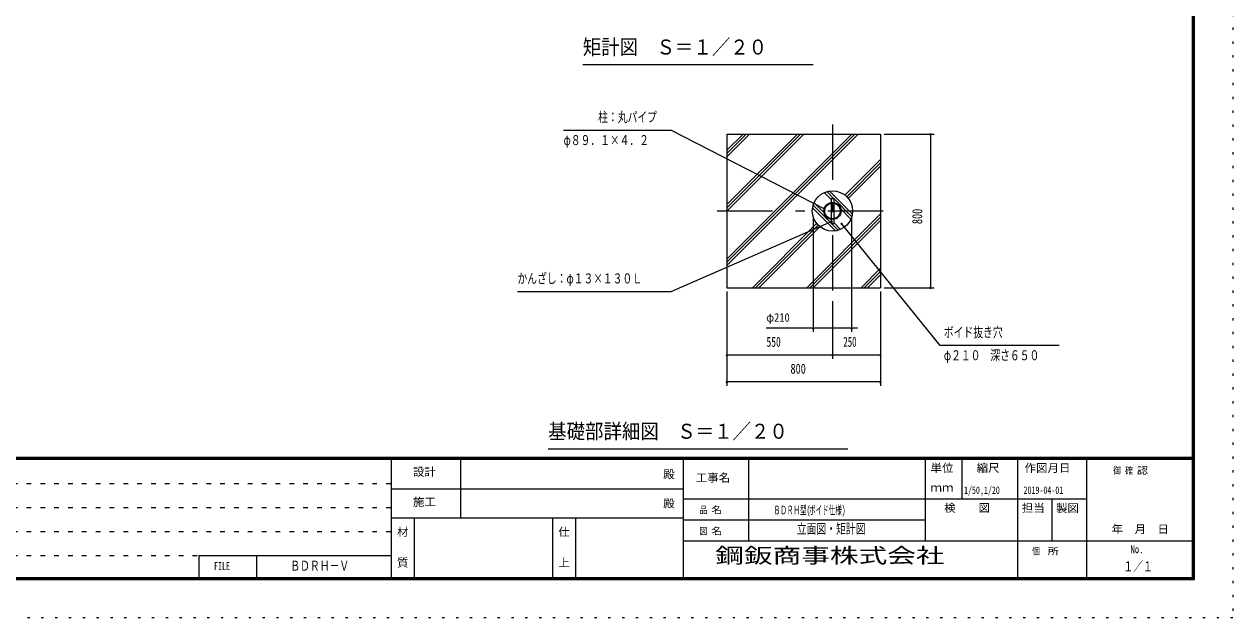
# Model space of a CAD drawing. Units: millimetres, scale not verified, with parts at other scales. Extents: x -25857 to 25867, y -10500 to 10500.
# Drawn here: x 10134 to 25867, y -10500 to -2775 of the extents above; entities that cross this region are included whole.
import ezdxf
from ezdxf.enums import TextEntityAlignment as Align

# ---------------------------------------------------------------- set-up
doc = ezdxf.new("R2010")
doc.units = ezdxf.units.MM
doc.header["$LTSCALE"] = 60
for name, pattern in [('USER1', [3, 1, -2]), ('USER3', [24, 12, -5, 2, -5]), ('USER4', [3, 0.5, -2.5])]:
    doc.linetypes.add(name, pattern=pattern)
doc.layers.add('0-1_0-F1TEXT', color=7, linetype='Continuous')
doc.layers.add('0-E_2-5DIM', color=7, linetype='Continuous')
for name, color, linetype, lineweight in [('0-6_2-02BOLD', 7, 'Continuous', 18), ('0-8_2-22CENTER', 3, 'USER3', 18), ('0-A_2-52DIM', 3, 'Continuous', 18), ('0-B_2-62HATCH', 2, 'Continuous', 18), ('0-C_F-F1PAPER', 5, 'Continuous', 18), ('0-D_F-E_J_ADD', 5, 'USER4', 18)]:
    doc.layers.add(name, color=color, linetype=linetype, lineweight=lineweight)
doc.styles.add('ＭＳ ゴシック', font='')
doc.styles.get('ＭＳ ゴシック').set_extended_font_data('MS Gothic')

msp = doc.modelspace()

# ---------------------------------------------------------------- linework, layer by layer
at = {"layer": '0-6_2-02BOLD'}
for p, q in [((19280.26, -4205.07), (19280.26, -6205.07)), ((20639, -5042.57), (20671.5, -5042.57)), ((20639, -5042.57), (20639, -5094.89)), ((20639, -5105.51), (20639, -5304.63)), ((20671.5, -5042.57), (20671.5, -5094.89)), ((20671.5, -5105.51), (20671.5, -5304.63)), ((20639, -5315.25), (20639, -5367.57)), ((20671.5, -5315.25), (20671.5, -5367.57)), ((20639, -5367.57), (20671.5, -5367.57)), ((19280.26, -6205.07), (21280.25, -6205.07))]:
    msp.add_line(p, q, dxfattribs=at)
msp.add_lwpolyline([(19280.26, -4205.07), (21280.25, -4205.07), (21280.25, -6205.07)], dxfattribs=at)
for radius in [262.5, 111.38, 100.88]:
    msp.add_circle((20655.25, -5205.07), radius, dxfattribs=at)
at = {"layer": '0-8_2-22CENTER'}
for p, q in [((20655.25, -4080.07), (20655.25, -6330.07)), ((19155.25, -5205.07), (21530.25, -5205.07))]:
    msp.add_line(p, q, dxfattribs=at)
at = {"layer": '0-A_2-52DIM'}
for p, q in [((20405.26, -3305.07), (17405.25, -3305.07)), ((21330.25, -4205.07), (21980.25, -4205.07)), ((21940.25, -4205.07), (21920.25, -4205.07)), ((21930.25, -4205.07), (21930.25, -6205.07)), ((20561.79, -5179.76), (20541.79, -5179.76)), ((18555.26, -6255.07), (20644.76, -5344.63)), ((20405.25, -5288.87), (20405.25, -6780.07)), ((20654.76, -5344.63), (20634.76, -5344.63)), ((20905.25, -5288.87), (20905.25, -6780.07)), ((20783.77, -5368.66), (20763.77, -5368.66)), ((22055.26, -6955.07), (20773.77, -5368.66)), ((16555.25, -6255.07), (18555.26, -6255.07)), ((19280.26, -6255.07), (19280.26, -7480.07)), ((21280.25, -6255.07), (21280.25, -7480.07)), ((21330.25, -6205.07), (21980.25, -6205.07)), ((21940.25, -6205.07), (21920.25, -6205.07)), ((20655.25, -6380.07), (20655.25, -7130.07)), ((20980.25, -6730.07), (19792.75, -6730.07)), ((20415.25, -6730.07), (20395.25, -6730.07)), ((20915.25, -6730.07), (20895.25, -6730.07)), ((23605.26, -6955.07), (22055.26, -6955.07)), ((19290.25, -7080.07), (19270.25, -7080.07)), ((21280.25, -7080.07), (19280.26, -7080.07)), ((20665.25, -7080.07), (20645.25, -7080.07)), ((21290.25, -7080.07), (21270.25, -7080.07)), ((19290.25, -7430.07), (19270.25, -7430.07)), ((21280.25, -7430.07), (19280.26, -7430.07)), ((21290.25, -7430.07), (21270.25, -7430.07)), ((20855.25, -8305.07), (16955.25, -8305.07))]:
    msp.add_line(p, q, dxfattribs=at)
msp.add_lwpolyline([(17155.25, -4155.07), (18555.26, -4155.07), (20551.79, -5179.76)], dxfattribs=at)
for centre in [(21930.25, -4205.07), (20551.79, -5179.76), (20644.76, -5344.63), (20773.77, -5368.66), (21930.25, -6205.07), (20405.25, -6730.07), (20905.25, -6730.07), (19280.25, -7080.07), (20655.25, -7080.07), (21280.25, -7080.07), (19280.25, -7430.07), (21280.25, -7430.07)]:
    msp.add_arc(centre, 10, 180, 0, dxfattribs=at)
at = {"layer": '0-B_2-62HATCH'}
for p, q in [((19280.26, -5915.39), (20990.58, -4205.07)), ((19280.26, -5872.96), (20948.15, -4205.07)), ((19280.26, -5830.53), (20905.72, -4205.07)), ((19280.26, -5123.43), (20198.61, -4205.07)), ((19280.26, -5165.86), (20241.04, -4205.07)), ((19280.26, -5208.28), (20283.47, -4205.07)), ((19280.26, -4501.17), (19576.36, -4205.07)), ((19280.26, -4458.75), (19533.93, -4205.07)), ((19280.26, -4416.32), (19491.51, -4205.07)), ((20818.44, -4999.46), (21280.25, -4537.64)), ((20840.87, -5019.45), (21280.25, -4580.07)), ((20860.86, -5041.88), (21280.25, -4622.5)), ((20549.39, -4964.86), (20639, -5054.47)), ((20580.42, -4953.46), (20669.53, -5042.57)), ((20615.05, -4945.66), (20914.65, -5245.27)), ((20395.85, -5164.87), (20695.45, -5464.47)), ((20403.65, -5130.24), (20639, -5365.59)), ((20415.04, -5099.21), (20546.97, -5231.14)), ((20671.5, -5044.54), (20906.86, -5279.9)), ((20671.5, -5086.97), (20681.32, -5096.79)), ((20763.53, -5179), (20895.46, -5310.93)), ((20319.94, -6205.07), (21280.25, -5244.75)), ((20362.36, -6205.07), (21280.25, -5287.18)), ((20404.79, -6205.07), (21280.25, -5329.6)), ((20629.18, -5313.35), (20639, -5323.17)), ((19612.83, -6205.07), (20449.64, -5368.26)), ((19655.26, -6205.07), (20469.64, -5390.68)), ((19697.68, -6205.07), (20492.07, -5410.68)), ((20640.97, -5367.57), (20730.08, -5456.68)), ((20671.5, -5355.67), (20761.11, -5445.28)), ((21027.04, -6205.07), (21280.25, -5951.86)), ((21069.47, -6205.07), (21280.25, -5994.28)), ((21111.89, -6205.07), (21280.25, -6036.71))]:
    msp.add_line(p, q, dxfattribs=at)
at = {"layer": '0-C_F-F1PAPER'}
for p, q in [((25341.66, -9975), (25341.66, 10075)), ((25351.66, -9985), (25351.66, 10085)), ((25356.66, -9990), (25356.66, 10090)), ((25361.66, -9995), (25361.66, 10095)), ((25364.16, -9997.5), (25364.16, 10097.5)), ((25341.66, -8415), (-3308.34, -8415)), ((25341.66, -8417.5), (-3308.34, -8417.5)), ((25341.66, -8420), (-3308.34, -8420)), ((25341.66, -8422.5), (-3308.34, -8422.5)), ((25341.66, -8425), (-3308.34, -8425)), ((25341.66, -8427.5), (-3308.34, -8427.5)), ((25341.66, -8430), (-3308.34, -8430)), ((25341.66, -8432.5), (-3308.34, -8432.5)), ((25341.66, -8435), (-3308.34, -8435)), ((25341.66, -8437.5), (-3308.34, -8437.5)), ((25341.66, -8440), (-3308.34, -8440)), ((14916.67, -10000), (14916.67, -8440)), ((15816.67, -9200), (15816.67, -8440)), ((18716.67, -10000), (18716.67, -8440)), ((19566.67, -9500), (19566.67, -8440)), ((21866.67, -9500), (21866.67, -8440)), ((22341.67, -8950), (22341.67, -8440)), ((23066.67, -10000), (23066.67, -8440)), ((23966.67, -10000), (23966.67, -8440)), ((14916.67, -8820), (18716.67, -8820)), ((18716.67, -8950), (23966.67, -8950)), ((23516.66, -9500), (23516.66, -8950)), ((14916.67, -9200), (18716.67, -9200)), ((15216.67, -10000), (15216.67, -9200)), ((17016.67, -10000), (17016.67, -9200)), ((17316.66, -10000), (17316.66, -9200)), ((18716.67, -9225), (21866.67, -9225)), ((18716.67, -9500), (25366.66, -9500)), ((12408.67, -9688), (14916.67, -9688)), ((12408.67, -9688), (12408.67, -10000)), ((13158.67, -9688), (13158.67, -10000)), ((-3330.84, -9997.5), (25364.16, -9997.5)), ((-3328.34, -9995), (25361.66, -9995)), ((-3323.34, -9990), (25356.66, -9990)), ((-3318.34, -9985), (25351.66, -9985)), ((-3308.34, -9975), (25341.66, -9975))]:
    msp.add_line(p, q, dxfattribs=at)
at = {"layer": '0-C_F-F1PAPER', "color": 6, "linetype": 'USER1'}
for p, q in [((-3333.34, -8752), (14916.67, -8752)), ((-3333.34, -9064), (14916.67, -9064)), ((-3333.34, -9376), (14916.67, -9376)), ((-3333.34, -9688), (12408.67, -9688))]:
    msp.add_line(p, q, dxfattribs=at)
at = {"layer": '0-C_F-F1PAPER'}
for points in [[(-3333.34, -10000), (25366.66, -10000), (25366.66, 10100)], [(-3325.84, 10092.5), (-3325.84, -9992.5), (25359.16, -9992.5), (25359.16, 10092.5)], [(-3320.84, 10087.5), (-3320.84, -9987.5), (25354.16, -9987.5), (25354.16, 10087.5)], [(-3315.84, 10082.5), (-3315.84, -9982.5), (25349.16, -9982.5), (25349.16, 10082.5)], [(-3313.34, 10080), (-3313.34, -9980), (25346.66, -9980), (25346.66, 10080)], [(-3310.84, 10077.5), (-3310.84, -9977.5), (25344.16, -9977.5), (25344.16, 10077.5)]]:
    msp.add_lwpolyline(points, dxfattribs=at)
at = {"layer": '0-D_F-E_J_ADD'}
for p, q in [((25866.66, 10500), (25866.66, -10500)), ((25866.66, -10500), (-3833.34, -10500))]:
    msp.add_line(p, q, dxfattribs=at)

# ---------------------------------------------------------------- texts
at = {"layer": '0-1_0-F1TEXT', "style": 'ＭＳ ゴシック'}
for s, height, width, p in [('1/50,1/20', 97.68, 0.65, (22367.85, -8916.7)), ('2019-04-01', 97.68, 0.65, (23141.66, -8916.7)), ('ＢＤＲＨ型(', 110.7, 0.55, (19891.67, -9187.5)), ('ボイド仕様)', 110.7, 0.55, (20350.94, -9187.5)), ('立面図・矩計図', 130.2, 0.7, (20191.67, -9444.74)), ('１／１', 130.2, 0.7, (24441.66, -9934.49)), ('ＢＤＲＨ－Ｖ', 130.2, 0.7, (13598.26, -9926.24))]:
    msp.add_text(s, height=height, dxfattribs=dict(at, width=width)).set_placement(p, align=Align.BOTTOM_LEFT)
at = {"layer": '0-A_2-52DIM', "color": 7, "style": 'ＭＳ ゴシック'}
for s, height, width, p in [('矩計図\u3000Ｓ＝１／２０', 195.4, 0.9, (17405.25, -3228.42)), ('柱：丸パイプ', 130.2, 0.7, (17605.25, -4087.3)), ('φ８９．１×４．２', 130.2, 0.7, (17155.25, -4387.31)), ('かんざし：φ１３×１３０Ｌ', 130.2, 0.7, (16555.25, -6187.3)), ('φ210', 110.7, 0.9, (19792.75, -6680.07)), ('ボイド抜き穴', 130.2, 0.7, (22105.26, -6887.3)), ('550', 130.2, 0.7, (19796.5, -7012.3)), ('250', 130.2, 0.65, (20796.5, -7012.3)), ('φ２１０\u3000深さ６５０', 130.2, 0.7, (22105.26, -7187.31)), ('800', 130.2, 0.75, (20109, -7362.3)), ('基礎部詳細図\u3000Ｓ＝１／２０', 195.4, 0.9, (16955.25, -8228.42))]:
    msp.add_text(s, height=height, dxfattribs=dict(at, width=width)).set_placement(p, align=Align.BOTTOM_LEFT)
at = {"layer": '0-A_2-52DIM', "color": 7, "style": 'ＭＳ ゴシック', "width": 0.75}
msp.add_text('800', height=130.2, rotation=90, dxfattribs=at).set_placement((21862.49, -5376.32), align=Align.BOTTOM_LEFT)
at = {"layer": '0-C_F-F1PAPER', "color": 7, "style": 'ＭＳ ゴシック'}
for s, height, width, p in [('単位', 104.2, 1.05, (21931.67, -8633.29)), ('縮尺', 104.2, 1.05, (22531.67, -8633.29)), ('作図月日', 104.2, 1.05, (23155.56, -8634.31)), ('設計', 104.2, 1.05, (15194.17, -8683.83)), ('殿', 104.2, 1.05, (18451.67, -8715.79)), ('工事名', 104.2, 1.05, (18876.67, -8760.79)), ('御 ', 88.56, 0.85, (24309.42, -8654.43)), ('確 ', 88.56, 0.85, (24463.8, -8654.43)), ('認', 88.56, 1.2, (24618.19, -8654.43)), ('ｍｍ', 104.2, 1.05, (21931.67, -8888.29)), ('施工', 104.2, 1.05, (15194.17, -9075.79)), ('殿', 104.2, 1.05, (18451.67, -9095.79)), ('品 ', 88.56, 0.85, (18922.92, -9167.5)), ('名', 88.56, 1.2, (19077.3, -9167.5)), ('検\u3000\u3000図', 104.2, 1.05, (22109.17, -9153.29)), ('担当', 104.2, 1.05, (23119.17, -9153.29)), ('製図', 104.2, 1.05, (23565.15, -9155.74)), ('\u3000年\u3000月\u3000日', 104.2, 1.05, (24140.4, -9430.22)), ('材', 104.2, 1.05, (14986.67, -9465.79)), ('仕', 104.2, 1.05, (17086.67, -9465.79)), ('図 ', 88.56, 0.85, (18922.92, -9442.5)), ('名', 88.56, 1.2, (19077.3, -9442.5)), ('個  ', 88.56, 0.85, (23251.67, -9705)), ('所', 88.56, 1.2, (23457.51, -9705)), ('No.', 104.2, 0.8, (24534.17, -9690.79)), ('質', 104.2, 1.05, (14986.67, -9865.79)), ('上', 104.2, 1.05, (17086.67, -9865.79)), ('FILE', 104.2, 0.7, (12604.92, -9909.79))]:
    msp.add_text(s, height=height, dxfattribs=dict(at, width=width)).set_placement(p, align=Align.BOTTOM_LEFT)
at = {"layer": '0-E_2-5DIM', "style": 'ＭＳ ゴシック', "width": 1.4}
msp.add_text('鋼鈑商事株式会社', height=195.4, dxfattribs=at).set_placement((19129.88, -9845.37), align=Align.BOTTOM_LEFT)

doc.saveas('drawing.dxf')
